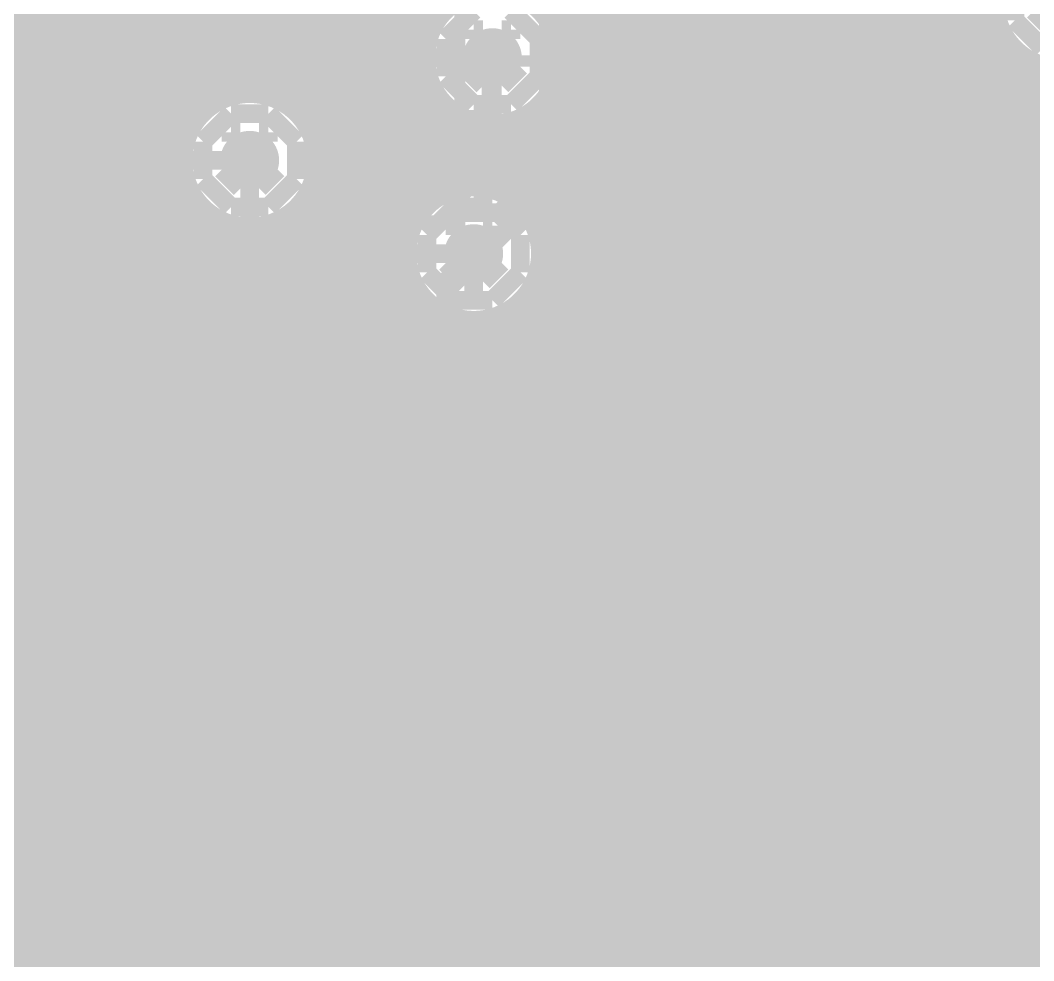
# Model space of a CAD drawing. Extents: x 980 to 1163, y 595 to 881.
# Drawn here: x 1067.24 to 1081.04, y 806.68 to 819.48 of the extents above; entities that cross this region are included whole.
import ezdxf

# ---------------------------------------------------------------- set-up
doc = ezdxf.new("R2010")
doc.units = 0
doc.header["$LTSCALE"] = 10
doc.header["$MEASUREMENT"] = 0
doc.layers.get('0').update_dxf_attribs({"linetype": 'CONTINUOUS'})
for name, color, linetype in [('22-304-2_BOT', 7, 'CONTINUOUS'), ('22-304-2_DRD', 7, 'CONTINUOUS'), ('22-304-2_DRL', 2, 'CONTINUOUS'), ('22-304-2_IN1', 4, 'CONTINUOUS'), ('22-304-2_IN2', 3, 'CONTINUOUS'), ('22-304-2_SMT', 10, 'CONTINUOUS'), ('22-304-2_SPT', 9, 'CONTINUOUS'), ('22-304-2_SST', 11, 'CONTINUOUS'), ('22-304-2_TOP', 13, 'CONTINUOUS'), ('THRUHOLE_TAP', 7, 'CONTINUOUS')]:
    doc.layers.add(name, color=color, linetype=linetype)

# ---------------------------------------------------------------- blocks, each defined once
blk = doc.blocks.new('ROUND_39')
at = {"const_width": 0.40005}
blk.add_lwpolyline([(-0.200024, 0, 1), (0.200024, 0, 1)], format="xyb", close=True, dxfattribs=at)
blk = doc.blocks.new('ROUND_87')
at = {"const_width": 0.10033}
blk.add_lwpolyline([(-0.050164, 0, 1), (0.050164, 0, 1)], format="xyb", close=True, dxfattribs=at)
blk = doc.blocks.new('ROUND_88')
at = {"const_width": 0.10033}
blk.add_lwpolyline([(-0.050164, 0, 1), (0.050164, 0, 1)], format="xyb", close=True, dxfattribs=at)
blk = doc.blocks.new('ROUND_42')
at = {"const_width": 0.40005}
blk.add_lwpolyline([(-0.200024, 0, 1), (0.200024, 0, 1)], format="xyb", close=True, dxfattribs=at)
blk = doc.blocks.new('ROUND_38')
at = {"const_width": 0.40005}
blk.add_lwpolyline([(-0.200024, 0, 1), (0.200024, 0, 1)], format="xyb", close=True, dxfattribs=at)
blk = doc.blocks.new('RECTANGLE_3')
blk.add_solid([(0.4826, 0.4064), (0.4826, -0.4064), (-0.4826, 0.4064), (-0.4826, -0.4064)])
blk = doc.blocks.new('RECTANGLE_15')
blk.add_solid([(0.36957, 2.0447), (0.36957, -2.0447), (-0.36957, 2.0447), (-0.36957, -2.0447)])
blk = doc.blocks.new('ROUND_80')
at = {"const_width": 0.10033}
blk.add_lwpolyline([(-0.050164, 0, 1), (0.050164, 0, 1)], format="xyb", close=True, dxfattribs=at)

msp = doc.modelspace()

# ---------------------------------------------------------------- linework, layer by layer
at = {"layer": '22-304-2_BOT', "const_width": 0.254}
for points in [[(1074.965, 821.536), (1074.965, 807.538)], [(1075.193, 821.635), (1075.193, 807.538)], [(1075.422, 821.635), (1075.422, 807.538)], [(1075.65, 821.635), (1075.65, 807.538)], [(1075.879, 821.635), (1075.879, 807.538)], [(1076.108, 821.635), (1076.108, 807.538)], [(1076.336, 821.635), (1076.336, 807.538)], [(1076.565, 821.635), (1076.565, 807.538)], [(1076.793, 821.635), (1076.793, 807.538)], [(1077.022, 821.635), (1077.022, 807.538)], [(1077.251, 821.635), (1077.251, 807.538)], [(1077.479, 821.635), (1077.479, 807.538)], [(1077.708, 821.635), (1077.708, 807.538)], [(1077.936, 821.635), (1077.936, 807.538)], [(1078.165, 821.635), (1078.165, 807.538)], [(1078.394, 821.635), (1078.394, 807.538)], [(1078.622, 821.635), (1078.622, 807.538)], [(1078.851, 821.635), (1078.851, 807.538)], [(1079.079, 821.635), (1079.079, 807.538)], [(1079.308, 821.635), (1079.308, 807.538)], [(1074.736, 821.414), (1074.736, 807.538)], [(1079.537, 821.501), (1079.537, 807.538)], [(1079.765, 821.399), (1079.765, 807.538)], [(1080.222, 821.386), (1080.222, 807.538)], [(1080.451, 821.473), (1080.451, 807.538)], [(1074.507, 821.366), (1074.507, 819.316)], [(1079.994, 821.363), (1079.994, 807.538)], [(1080.553, 819.451), (1074.436, 819.451)], [(1080.664, 819.222), (1074.54, 819.222)], [(1080.68, 819.199), (1080.68, 807.538)], [(1063.382, 818.968), (1073.669, 818.968)], [(1080.885, 818.994), (1074.576, 818.994)], [(1080.908, 818.978), (1080.908, 807.538)], [(1101.274, 818.765), (1074.553, 818.765)], [(1081.137, 818.867), (1081.137, 807.538)], [(1101.228, 818.536), (1074.467, 818.536)], [(1074.507, 818.62), (1074.507, 807.538)], [(1073.022, 818.333), (1070.86, 818.333)], [(1073.047, 818.308), (1070.898, 818.308)], [(1071.078, 818.333), (1071.078, 818.135)], [(1071.307, 818.333), (1071.307, 816.936)], [(1071.536, 818.333), (1071.536, 816.936)], [(1071.764, 818.333), (1071.764, 816.936)], [(1071.993, 818.333), (1071.993, 816.936)], [(1072.221, 818.333), (1072.221, 816.936)], [(1072.45, 818.333), (1072.45, 816.936)], [(1072.679, 818.333), (1072.679, 816.936)], [(1072.907, 818.333), (1072.907, 817.053)], [(1073.136, 818.234), (1073.136, 817.165)], [(1074.279, 818.295), (1074.279, 816.581)], [(1101.195, 818.308), (1074.292, 818.308)], [(1073.486, 818.079), (1071.119, 818.079)], [(1073.364, 818.112), (1073.364, 817.208)], [(1073.822, 818.074), (1073.822, 817.111)], [(1101.172, 818.079), (1073.852, 818.079)], [(1074.05, 818.145), (1074.05, 816.949)], [(1073.593, 818.064), (1073.593, 817.19)], [(1101.16, 817.851), (1071.231, 817.851)], [(1055.889, 817.571), (1070.367, 817.571)], [(1101.157, 817.622), (1071.274, 817.622)], [(1101.167, 817.393), (1071.256, 817.393)], [(1073.136, 817.165), (1071.178, 817.165)], [(1101.185, 817.165), (1073.695, 817.165)], [(1071.078, 817.007), (1071.078, 816.936)], [(1072.768, 816.936), (1071.015, 816.936)], [(1072.768, 816.936), (1071.015, 816.936)], [(1101.216, 816.936), (1074.063, 816.936)], [(1101.256, 816.708), (1074.226, 816.708)], [(1101.307, 816.479), (1074.304, 816.479)], [(1062.239, 816.301), (1073.415, 816.301)], [(1101.371, 816.25), (1074.322, 816.25)], [(1101.444, 816.022), (1074.279, 816.022)], [(1074.279, 816.022), (1074.279, 807.538)], [(1101.531, 815.793), (1074.167, 815.793)], [(1072.768, 815.666), (1062.887, 815.666)], [(1067.192, 815.666), (1067.192, 807.538)], [(1067.421, 815.666), (1067.421, 807.538)], [(1067.649, 815.666), (1067.649, 807.538)], [(1067.878, 815.666), (1067.878, 807.538)], [(1068.107, 815.666), (1068.107, 807.538)], [(1068.335, 815.666), (1068.335, 807.538)], [(1068.564, 815.666), (1068.564, 807.538)], [(1068.792, 815.666), (1068.792, 807.538)], [(1069.021, 815.666), (1069.021, 807.538)], [(1069.25, 815.666), (1069.25, 807.538)], [(1069.478, 815.666), (1069.478, 807.538)], [(1069.707, 815.666), (1069.707, 807.538)], [(1069.935, 815.666), (1069.935, 807.538)], [(1070.164, 815.666), (1070.164, 807.538)], [(1070.393, 815.666), (1070.393, 807.538)], [(1070.621, 815.666), (1070.621, 807.538)], [(1070.85, 815.666), (1070.85, 807.538)], [(1071.078, 815.666), (1071.078, 807.538)], [(1071.307, 815.666), (1071.307, 807.538)], [(1071.536, 815.666), (1071.536, 807.538)], [(1071.764, 815.666), (1071.764, 807.538)], [(1071.993, 815.666), (1071.993, 807.538)], [(1072.221, 815.666), (1072.221, 807.538)], [(1072.45, 815.666), (1072.45, 807.538)], [(1072.679, 815.666), (1072.679, 807.538)], [(1074.05, 815.653), (1074.05, 807.538)], [(1072.884, 815.565), (1062.77, 815.565)], [(1072.907, 815.549), (1072.907, 807.538)], [(1073.822, 815.488), (1073.822, 807.538)], [(1101.632, 815.565), (1073.946, 815.565)], [(1101.746, 815.336), (1055, 815.336)], [(1073.136, 815.438), (1073.136, 807.538)], [(1073.364, 815.394), (1073.364, 807.538)], [(1073.593, 815.41), (1073.593, 807.538)], [(1101.876, 815.107), (1055, 815.107)], [(1102.023, 814.879), (1055, 814.879)], [(1102.188, 814.65), (1055, 814.65)], [(1102.374, 814.422), (1055, 814.422)], [(1102.585, 814.193), (1055, 814.193)], [(1102.823, 813.964), (1055, 813.964)], [(1103.098, 813.736), (1055, 813.736)], [(1103.418, 813.507), (1054.962, 813.507)], [(1103.804, 813.279), (1054.858, 813.279)], [(1104.294, 813.05), (1054.99, 813.05)], [(1105.015, 812.821), (1060.682, 812.821)], [(1112.684, 812.593), (1061.007, 812.593)], [(1112.684, 812.364), (1061.157, 812.364)], [(1112.684, 812.136), (1061.228, 812.136)], [(1125.104, 808.453), (1125.104, 808.3), (1123.707, 806.903), (1063.382, 806.903), (1060.334, 809.951), (1060.334, 811.983)], [(1112.684, 811.907), (1061.239, 811.907)], [(1112.684, 811.678), (1061.188, 811.678)], [(1112.684, 811.45), (1061.068, 811.45)], [(1112.684, 811.221), (1060.969, 811.221)], [(1112.684, 810.993), (1060.969, 810.993)], [(1112.684, 810.764), (1060.969, 810.764)], [(1112.684, 810.535), (1060.969, 810.535)], [(1112.684, 810.307), (1060.969, 810.307)], [(1112.684, 810.078), (1061.104, 810.078)], [(1112.684, 809.85), (1061.332, 809.85)], [(1112.684, 809.621), (1061.561, 809.621)], [(1087.634, 809.392), (1066.052, 809.392)], [(1087.337, 809.164), (1066.352, 809.164)], [(1087.172, 808.935), (1066.514, 808.935)], [(1087.08, 808.707), (1066.606, 808.707)], [(1087.042, 808.478), (1066.644, 808.478)], [(1087.053, 808.249), (1066.633, 808.249)], [(1087.111, 808.021), (1066.575, 808.021)], [(1087.23, 807.792), (1066.456, 807.792)], [(1087.467, 807.538), (1066.219, 807.538)], [(1087.436, 807.564), (1066.25, 807.564)]]:
    msp.add_lwpolyline(points, dxfattribs=at)
for points in [[(1073.669, 819.875, 0.201487), (1073.022, 819.603)], [(1074.576, 818.968, 0.414214), (1073.669, 819.875)], [(1080.509, 819.73, 0.414214), (1081.416, 818.823)], [(1073.669, 818.061, 0.414214), (1074.576, 818.968)], [(1071.274, 817.571, 0.254482), (1070.86, 818.333)], [(1073.022, 818.333, 0.201487), (1073.669, 818.061)], [(1071.015, 816.936, 0.196341), (1071.274, 817.571)], [(1073.415, 817.208, 0.201487), (1072.768, 816.936)], [(1074.322, 816.301, 0.414214), (1073.415, 817.208)], [(1073.415, 815.394, 0.414214), (1074.322, 816.301)], [(1072.768, 815.666, 0.201487), (1073.415, 815.394)]]:
    msp.add_lwpolyline(points, format="xyb", dxfattribs=at)
at = {"layer": '22-304-2_DRD', "const_width": 0.254}
for points in [[(1080.781, 819.984), (1080.781, 819.476)], [(1073.415, 819.603), (1073.034, 819.222)], [(1074.304, 819.222), (1073.923, 819.603)], [(1081.289, 819.349), (1081.035, 819.603)], [(1080.781, 819.476), (1081.162, 819.095)], [(1073.415, 819.349), (1073.415, 819.222)], [(1073.542, 819.349), (1073.415, 819.349)], [(1073.542, 819.222), (1073.542, 819.349)], [(1073.796, 819.349), (1073.796, 819.222)], [(1073.923, 819.349), (1073.796, 819.349)], [(1073.923, 819.222), (1073.923, 819.349)], [(1073.034, 819.222), (1073.034, 818.714)], [(1073.415, 819.222), (1073.542, 819.222)], [(1073.796, 819.222), (1073.923, 819.222)], [(1074.304, 818.714), (1074.304, 819.222)], [(1073.542, 818.587), (1073.288, 818.841)], [(1074.05, 818.841), (1073.796, 818.587)], [(1073.034, 818.714), (1073.415, 818.333)], [(1073.923, 818.333), (1074.304, 818.714)], [(1073.796, 818.587), (1073.542, 818.587)], [(1073.415, 818.333), (1073.923, 818.333)], [(1070.113, 818.206), (1069.732, 817.825)], [(1070.621, 818.206), (1070.113, 818.206)], [(1071.002, 817.825), (1070.621, 818.206)], [(1073.288, 818.13), (1072.907, 817.749)], [(1073.288, 818.13), (1072.907, 817.749)], [(1073.796, 818.13), (1073.288, 818.13)], [(1073.796, 818.13), (1073.288, 818.13)], [(1074.177, 817.749), (1073.796, 818.13)], [(1074.177, 817.749), (1073.796, 818.13)], [(1070.113, 817.952), (1070.113, 817.825)], [(1070.24, 817.952), (1070.113, 817.952)], [(1070.24, 817.825), (1070.24, 817.952)], [(1070.494, 817.952), (1070.494, 817.825)], [(1070.621, 817.952), (1070.494, 817.952)], [(1070.621, 817.825), (1070.621, 817.952)], [(1069.732, 817.825), (1069.732, 817.317)], [(1070.113, 817.825), (1070.24, 817.825)], [(1070.494, 817.825), (1070.621, 817.825)], [(1071.002, 817.317), (1071.002, 817.825)], [(1073.288, 817.876), (1073.288, 817.749)], [(1073.415, 817.876), (1073.288, 817.876)], [(1073.288, 817.876), (1073.288, 817.749)], [(1073.415, 817.876), (1073.288, 817.876)], [(1073.415, 817.749), (1073.415, 817.876)], [(1073.415, 817.749), (1073.415, 817.876)], [(1073.669, 817.876), (1073.669, 817.749)], [(1073.796, 817.876), (1073.669, 817.876)], [(1073.669, 817.876), (1073.669, 817.749)], [(1073.796, 817.876), (1073.669, 817.876)], [(1073.796, 817.749), (1073.796, 817.876)], [(1073.796, 817.749), (1073.796, 817.876)], [(1072.907, 817.749), (1072.907, 817.241)], [(1072.907, 817.749), (1072.907, 817.241)], [(1073.288, 817.749), (1073.415, 817.749)], [(1073.288, 817.749), (1073.415, 817.749)], [(1073.669, 817.749), (1073.796, 817.749)], [(1073.669, 817.749), (1073.796, 817.749)], [(1074.177, 817.241), (1074.177, 817.749)], [(1074.177, 817.241), (1074.177, 817.749)], [(1070.24, 817.19), (1069.986, 817.444)], [(1070.748, 817.444), (1070.494, 817.19)], [(1069.732, 817.317), (1070.113, 816.936)], [(1070.621, 816.936), (1071.002, 817.317)], [(1073.415, 817.114), (1073.161, 817.368)], [(1073.415, 817.114), (1073.161, 817.368)], [(1073.923, 817.368), (1073.669, 817.114)], [(1073.923, 817.368), (1073.669, 817.114)], [(1070.494, 817.19), (1070.24, 817.19)], [(1072.907, 817.241), (1073.288, 816.86)], [(1072.907, 817.241), (1073.288, 816.86)], [(1073.669, 817.114), (1073.415, 817.114)], [(1073.669, 817.114), (1073.415, 817.114)], [(1073.796, 816.86), (1074.177, 817.241)], [(1073.796, 816.86), (1074.177, 817.241)], [(1070.113, 816.936), (1070.621, 816.936)], [(1073.161, 816.936), (1072.78, 816.555)], [(1073.669, 816.936), (1073.161, 816.936)], [(1073.288, 816.86), (1073.796, 816.86)], [(1073.288, 816.86), (1073.796, 816.86)], [(1074.05, 816.555), (1073.669, 816.936)], [(1073.161, 816.682), (1073.161, 816.555)], [(1073.288, 816.682), (1073.161, 816.682)], [(1073.288, 816.555), (1073.288, 816.682)], [(1073.542, 816.682), (1073.542, 816.555)], [(1073.669, 816.682), (1073.542, 816.682)], [(1073.669, 816.555), (1073.669, 816.682)], [(1072.78, 816.555), (1072.78, 816.047)], [(1073.161, 816.555), (1073.288, 816.555)], [(1073.542, 816.555), (1073.669, 816.555)], [(1074.05, 816.047), (1074.05, 816.555)], [(1073.288, 815.92), (1073.034, 816.174)], [(1073.796, 816.174), (1073.542, 815.92)], [(1072.78, 816.047), (1073.161, 815.666)], [(1073.669, 815.666), (1074.05, 816.047)], [(1073.542, 815.92), (1073.288, 815.92)], [(1073.161, 815.666), (1073.669, 815.666)]]:
    msp.add_lwpolyline(points, dxfattribs=at)
at = {"layer": '22-304-2_IN1', "const_width": 0.254}
for points in [[(1067.319, 826.334), (1067.319, 795.473)], [(1067.548, 826.334), (1067.548, 795.473)], [(1069.605, 826.334), (1069.605, 818.064)], [(1069.834, 826.334), (1069.834, 818.305)], [(1070.062, 826.334), (1070.062, 818.425)], [(1070.291, 826.334), (1070.291, 818.475)], [(1070.52, 826.334), (1070.52, 818.465)], [(1070.748, 826.334), (1070.748, 818.394)], [(1070.977, 826.334), (1070.977, 818.244)], [(1071.205, 826.334), (1071.205, 817.919)], [(1071.434, 826.334), (1071.434, 805.966)], [(1071.663, 826.334), (1071.663, 806.024)], [(1071.891, 826.334), (1071.891, 806.019)], [(1072.12, 826.334), (1072.12, 805.956)], [(1072.348, 826.334), (1072.348, 805.816)], [(1072.577, 826.334), (1072.577, 816.649)], [(1072.806, 826.334), (1072.806, 819.248)], [(1075.549, 826.334), (1075.549, 795.473)], [(1075.777, 826.334), (1075.777, 795.473)], [(1076.006, 826.334), (1076.006, 805.471)], [(1076.235, 826.334), (1076.235, 805.793)], [(1076.463, 826.334), (1076.463, 805.946)], [(1076.692, 826.334), (1076.692, 806.017)], [(1076.92, 826.334), (1076.92, 806.027)], [(1077.149, 826.334), (1077.149, 805.976)], [(1077.378, 826.334), (1077.378, 805.857)], [(1077.606, 826.334), (1077.606, 805.615)], [(1077.835, 826.334), (1077.835, 802.542)], [(1078.063, 826.334), (1078.063, 802.478)], [(1078.292, 826.334), (1078.292, 802.364)], [(1078.521, 826.334), (1078.521, 802.179)], [(1078.749, 826.334), (1078.749, 801.864)], [(1078.978, 826.334), (1078.978, 801.917)], [(1069.377, 825.882), (1069.377, 795.473)], [(1075.32, 822.087), (1075.32, 795.473)], [(1079.206, 821.866), (1079.206, 802.209)], [(1067.776, 821.676), (1067.776, 795.473)], [(1069.148, 821.676), (1069.148, 795.473)], [(1075.092, 821.648), (1075.092, 805.572)], [(1079.435, 821.574), (1079.435, 802.382)], [(1068.005, 821.485), (1068.005, 795.473)], [(1068.234, 821.391), (1068.234, 795.473)], [(1068.691, 821.391), (1068.691, 795.473)], [(1068.919, 821.485), (1068.919, 795.473)], [(1074.634, 821.386), (1074.634, 805.966)], [(1074.863, 821.473), (1074.863, 805.836)], [(1079.664, 821.435), (1079.664, 802.489)], [(1080.349, 821.424), (1080.349, 802.539)], [(1068.462, 821.363), (1068.462, 795.473)], [(1074.406, 821.363), (1074.406, 819.499)], [(1079.892, 821.371), (1079.892, 802.547)], [(1080.121, 821.368), (1080.121, 802.565)], [(1072.996, 819.578), (1064.055, 819.578)], [(1080.522, 819.578), (1074.342, 819.578)], [(1072.846, 819.349), (1064.205, 819.349)], [(1080.593, 819.349), (1074.492, 819.349)], [(1080.578, 819.382), (1080.578, 802.473)], [(1072.775, 819.121), (1064.276, 819.121)], [(1080.743, 819.121), (1074.563, 819.121)], [(1080.807, 819.057), (1080.807, 802.354)], [(1081.035, 818.907), (1081.035, 802.164)], [(1072.765, 818.892), (1064.287, 818.892)], [(1081.068, 818.892), (1074.574, 818.892)], [(1072.813, 818.663), (1064.236, 818.663)], [(1072.806, 818.689), (1072.806, 818.026)], [(1102.788, 818.663), (1074.523, 818.663)], [(1070.088, 818.435), (1064.116, 818.435)], [(1072.935, 818.435), (1070.647, 818.435)], [(1102.732, 818.435), (1074.403, 818.435)], [(1074.406, 818.437), (1074.406, 817.774)], [(1073.034, 818.32), (1073.034, 818.247)], [(1074.177, 818.216), (1074.177, 818.143)], [(1069.72, 818.206), (1063.875, 818.206)], [(1072.978, 818.206), (1071.015, 818.206)], [(1102.689, 818.206), (1074.162, 818.206)], [(1069.554, 817.978), (1056.7, 817.978)], [(1072.773, 817.978), (1071.178, 817.978)], [(1102.663, 817.978), (1074.309, 817.978)], [(1069.476, 817.749), (1056.778, 817.749)], [(1072.671, 817.749), (1071.256, 817.749)], [(1102.651, 817.749), (1074.413, 817.749)], [(1069.46, 817.52), (1056.796, 817.52)], [(1072.635, 817.52), (1071.274, 817.52)], [(1102.656, 817.52), (1074.449, 817.52)], [(1069.504, 817.292), (1056.753, 817.292)], [(1072.658, 817.292), (1071.231, 817.292)], [(1102.674, 817.292), (1074.426, 817.292)], [(1071.205, 817.223), (1071.205, 805.836)], [(1074.406, 817.216), (1074.406, 806.024)], [(1069.615, 817.063), (1062.732, 817.063)], [(1069.605, 817.078), (1069.605, 805.306)], [(1072.745, 817.063), (1071.119, 817.063)], [(1102.707, 817.063), (1074.34, 817.063)], [(1069.836, 816.835), (1062.973, 816.835)], [(1069.834, 816.837), (1069.834, 805.745)], [(1072.681, 816.835), (1070.898, 816.835)], [(1070.977, 816.898), (1070.977, 805.89)], [(1102.757, 816.835), (1074.165, 816.835)], [(1074.177, 816.847), (1074.177, 816.794)], [(1070.062, 816.715), (1070.062, 805.92)], [(1070.748, 816.748), (1070.748, 805.994)], [(1072.559, 816.606), (1063.093, 816.606)], [(1070.291, 816.667), (1070.291, 806.007)], [(1070.52, 816.677), (1070.52, 806.029)], [(1102.823, 816.606), (1074.269, 816.606)], [(1072.511, 816.377), (1063.144, 816.377)], [(1102.907, 816.377), (1074.32, 816.377)], [(1072.521, 816.149), (1063.133, 816.149)], [(1103.009, 816.149), (1074.309, 816.149)], [(1072.592, 815.92), (1063.062, 815.92)], [(1072.577, 815.953), (1072.577, 805.905)], [(1103.131, 815.92), (1074.238, 815.92)], [(1074.177, 815.808), (1074.177, 806.019)], [(1072.742, 815.692), (1062.912, 815.692)], [(1072.806, 815.628), (1072.806, 805.999)], [(1103.276, 815.692), (1074.088, 815.692)], [(1073.067, 815.463), (1062.587, 815.463)], [(1073.034, 815.478), (1073.034, 806.029)], [(1103.448, 815.463), (1073.763, 815.463)], [(1073.949, 815.567), (1073.949, 805.956)], [(1073.263, 815.407), (1073.263, 805.999)], [(1073.491, 815.397), (1073.491, 805.905)], [(1073.72, 815.445), (1073.72, 805.816)], [(1103.654, 815.234), (1049.468, 815.234)], [(1103.9, 815.006), (1049.671, 815.006)], [(1104.205, 814.777), (1049.775, 814.777)], [(1104.599, 814.549), (1049.811, 814.549)], [(1105.188, 814.32), (1049.788, 814.32)], [(1145.043, 814.091), (1049.702, 814.091)], [(1145.043, 813.863), (1049.527, 813.863)], [(1145.043, 813.634), (1049.087, 813.634)], [(1145.043, 813.406), (1039.91, 813.406)], [(1145.043, 813.177), (1054.688, 813.177)], [(1145.043, 812.948), (1055.14, 812.948)], [(1114.365, 812.72), (1060.865, 812.72)], [(1114.101, 812.491), (1061.086, 812.491)], [(1113.971, 812.263), (1061.198, 812.263)], [(1113.916, 812.034), (1061.241, 812.034)], [(1113.918, 811.805), (1061.223, 811.805)], [(1113.982, 811.577), (1061.145, 811.577)], [(1114.121, 811.348), (1060.982, 811.348)], [(1114.413, 811.12), (1060.614, 811.12)], [(1145.043, 810.891), (1055.209, 810.891)], [(1135.081, 810.662), (1055.409, 810.662)], [(1134.876, 810.434), (1055.531, 810.434)], [(1134.774, 810.205), (1055.602, 810.205)], [(1134.738, 809.977), (1055.63, 809.977)], [(1134.761, 809.748), (1055.615, 809.748)], [(1134.848, 809.519), (1055.559, 809.519)], [(1087.477, 809.291), (1066.212, 809.291)], [(1087.253, 809.062), (1066.435, 809.062)], [(1087.124, 808.834), (1066.562, 808.834)], [(1087.058, 808.605), (1066.628, 808.605)], [(1087.042, 808.376), (1066.646, 808.376)], [(1087.073, 808.148), (1066.613, 808.148)], [(1087.157, 807.919), (1066.529, 807.919)], [(1087.307, 807.691), (1066.379, 807.691)], [(1087.578, 807.462), (1066.108, 807.462)], [(1111.683, 807.233), (1028.775, 807.233)], [(1145.043, 807.005), (1028.887, 807.005)], [(1094.386, 806.776), (1029.115, 806.776)]]:
    msp.add_lwpolyline(points, dxfattribs=at)
for points in [[(1073.669, 819.875, 0.414214), (1072.762, 818.968)], [(1074.576, 818.968, 0.414214), (1073.669, 819.875)], [(1080.509, 819.73, 0.414214), (1081.416, 818.823)], [(1072.762, 818.968, 0.21958), (1073.081, 818.278)], [(1074.129, 818.186, 0.265887), (1074.577, 818.968)], [(1070.367, 818.478, 0.414214), (1069.46, 817.571)], [(1071.274, 817.571, 0.414214), (1070.367, 818.478)], [(1073.08, 818.277, 0.265242), (1072.634, 817.495)], [(1073.08, 818.277, 0.265242), (1072.634, 817.495)], [(1074.449, 817.495, 0.220138), (1074.129, 818.186)], [(1074.449, 817.495, 0.220138), (1074.129, 818.186)], [(1069.46, 817.571, 0.414214), (1070.367, 816.664)], [(1070.367, 816.664, 0.414214), (1071.274, 817.571)], [(1072.635, 817.495, 0.155402), (1072.803, 816.971)], [(1072.635, 817.495, 0.155402), (1072.803, 816.971)], [(1074.154, 816.827, 0.210275), (1074.448, 817.495)], [(1074.154, 816.827, 0.210275), (1074.448, 817.495)], [(1072.801, 816.969, 0.209736), (1072.507, 816.301)], [(1074.322, 816.301, 0.155232), (1074.155, 816.825)], [(1072.508, 816.301, 0.414214), (1073.415, 815.394)], [(1073.415, 815.394, 0.414214), (1074.322, 816.301)]]:
    msp.add_lwpolyline(points, format="xyb", dxfattribs=at)
at = {"layer": '22-304-2_IN2', "const_width": 0.254}
for points in [[(1078.622, 853.388), (1078.622, 802.245)], [(1078.851, 853.418), (1078.851, 801.932)], [(1078.394, 853.179), (1078.394, 802.438)], [(1078.165, 853.037), (1078.165, 802.565)], [(1070.164, 829.098), (1070.164, 818.577)], [(1067.192, 828.745), (1067.192, 791.409)], [(1067.421, 828.742), (1067.421, 791.409)], [(1069.935, 828.77), (1069.935, 818.501)], [(1069.707, 828.602), (1069.707, 818.356)], [(1075.879, 827.066), (1075.879, 791.409)], [(1075.65, 826.738), (1075.65, 791.409)], [(1077.936, 825.224), (1077.936, 802.641)], [(1076.108, 825.018), (1076.108, 791.409)], [(1077.708, 824.858), (1077.708, 802.679)], [(1076.336, 824.764), (1076.336, 801.907)], [(1076.565, 824.63), (1076.565, 802.235)], [(1076.793, 824.561), (1076.793, 802.43)], [(1077.251, 824.584), (1077.251, 802.639)], [(1077.479, 824.681), (1077.479, 802.679)], [(1072.45, 824.419), (1072.45, 816.649)], [(1072.679, 824.457), (1072.679, 819.235)], [(1077.022, 824.546), (1077.022, 802.56)], [(1069.478, 822.125), (1069.478, 818.084)], [(1075.422, 822.001), (1075.422, 791.409)], [(1079.079, 821.859), (1079.079, 802.25)], [(1072.221, 821.744), (1072.221, 804.297)], [(1067.649, 821.643), (1067.649, 791.409)], [(1069.25, 821.612), (1069.25, 791.409)], [(1070.393, 821.539), (1070.393, 818.597)], [(1075.193, 821.582), (1075.193, 791.409)], [(1079.308, 821.531), (1079.308, 802.44)], [(1067.878, 821.427), (1067.878, 791.409)], [(1069.021, 821.409), (1069.021, 791.409)], [(1074.965, 821.394), (1074.965, 791.409)], [(1068.107, 821.308), (1068.107, 791.409)], [(1068.335, 821.252), (1068.335, 791.409)], [(1068.564, 821.249), (1068.564, 791.409)], [(1068.792, 821.297), (1068.792, 791.409)], [(1070.621, 821.285), (1070.621, 818.564)], [(1071.993, 821.379), (1071.993, 804.137)], [(1074.507, 821.247), (1074.507, 819.56)], [(1074.736, 821.29), (1074.736, 791.409)], [(1079.537, 821.363), (1079.537, 802.567)], [(1079.765, 821.274), (1079.765, 802.644)], [(1080.222, 821.264), (1080.222, 802.677)], [(1070.85, 821.15), (1070.85, 818.475)], [(1071.764, 821.201), (1071.764, 803.822)], [(1079.994, 821.244), (1079.994, 802.679)], [(1071.078, 821.081), (1071.078, 818.31)], [(1071.307, 821.066), (1071.307, 817.983)], [(1071.536, 821.104), (1071.536, 791.409)], [(1072.762, 819.451), (1064.287, 819.451)], [(1080.428, 819.451), (1074.574, 819.451)], [(1080.451, 819.382), (1080.451, 802.639)], [(1072.674, 819.222), (1064.375, 819.222)], [(1080.525, 819.222), (1074.662, 819.222)], [(1072.643, 818.994), (1064.408, 818.994)], [(1080.703, 818.994), (1074.695, 818.994)], [(1080.68, 819.016), (1080.68, 802.557)], [(1072.663, 818.765), (1064.388, 818.765)], [(1081.068, 818.765), (1074.675, 818.765)], [(1080.908, 818.839), (1080.908, 802.428)], [(1072.679, 818.699), (1072.679, 817.015)], [(1081.137, 818.742), (1081.137, 802.23)], [(1070.019, 818.536), (1064.312, 818.536)], [(1072.737, 818.536), (1070.715, 818.536)], [(1102.633, 818.536), (1074.599, 818.536)], [(1074.507, 818.376), (1074.507, 791.409)], [(1069.654, 818.308), (1064.167, 818.308)], [(1072.884, 818.308), (1071.081, 818.308)], [(1072.907, 818.28), (1072.907, 817.193)], [(1102.585, 818.308), (1074.454, 818.308)], [(1069.476, 818.079), (1063.895, 818.079)], [(1073.156, 818.079), (1071.259, 818.079)], [(1073.136, 818.092), (1073.136, 817.289)], [(1102.554, 818.079), (1074.182, 818.079)], [(1074.279, 818.143), (1074.279, 816.855)], [(1073.364, 817.988), (1073.364, 817.325)], [(1073.593, 817.945), (1073.593, 817.312)], [(1073.822, 817.952), (1073.822, 817.244)], [(1074.05, 818.016), (1074.05, 817.106)], [(1069.379, 817.851), (1056.877, 817.851)], [(1102.536, 817.851), (1071.355, 817.851)], [(1069.341, 817.622), (1056.913, 817.622)], [(1102.534, 817.622), (1071.391, 817.622)], [(1069.356, 817.393), (1056.9, 817.393)], [(1102.544, 817.393), (1071.378, 817.393)], [(1069.425, 817.165), (1062.793, 817.165)], [(1071.307, 817.16), (1071.307, 791.409)], [(1072.862, 817.165), (1071.31, 817.165)], [(1102.572, 817.165), (1073.969, 817.165)], [(1069.478, 817.058), (1069.478, 791.409)], [(1069.56, 816.936), (1063.044, 816.936)], [(1072.608, 816.936), (1071.172, 816.936)], [(1102.613, 816.936), (1074.22, 816.936)], [(1069.814, 816.708), (1063.182, 816.708)], [(1069.707, 816.786), (1069.707, 791.409)], [(1072.473, 816.708), (1070.921, 816.708)], [(1071.078, 816.832), (1071.078, 791.409)], [(1102.668, 816.708), (1074.358, 816.708)], [(1069.935, 816.639), (1069.935, 791.409)], [(1070.164, 816.565), (1070.164, 791.409)], [(1070.621, 816.575), (1070.621, 791.409)], [(1070.85, 816.664), (1070.85, 791.409)], [(1072.404, 816.479), (1063.25, 816.479)], [(1070.393, 816.545), (1070.393, 791.409)], [(1102.742, 816.479), (1074.426, 816.479)], [(1072.389, 816.25), (1063.263, 816.25)], [(1102.831, 816.25), (1074.439, 816.25)], [(1072.427, 816.022), (1063.227, 816.022)], [(1102.94, 816.022), (1074.403, 816.022)], [(1072.45, 815.953), (1072.45, 804.383)], [(1072.524, 815.793), (1063.131, 815.793)], [(1074.279, 815.747), (1074.279, 791.409)], [(1103.07, 815.793), (1074.307, 815.793)], [(1072.702, 815.565), (1062.953, 815.565)], [(1072.679, 815.587), (1072.679, 804.411)], [(1074.05, 815.493), (1074.05, 791.409)], [(1103.222, 815.565), (1074.129, 815.565)], [(1073.067, 815.336), (1062.587, 815.336)], [(1072.907, 815.41), (1072.907, 804.391)], [(1103.4, 815.336), (1073.763, 815.336)], [(1073.822, 815.359), (1073.822, 791.409)], [(1073.136, 815.313), (1073.136, 804.312)], [(1073.364, 815.275), (1073.364, 804.163)], [(1073.593, 815.29), (1073.593, 803.881)], [(1103.613, 815.107), (1039.727, 815.107)], [(1103.87, 814.879), (1040.093, 814.879)], [(1104.182, 814.65), (1040.271, 814.65)], [(1104.589, 814.422), (1040.367, 814.422)], [(1105.201, 814.193), (1040.403, 814.193)], [(1112.155, 813.964), (1040.39, 813.964)], [(1112.14, 813.736), (1040.322, 813.736)], [(1112.178, 813.507), (1040.184, 813.507)], [(1112.275, 813.279), (1054.762, 813.279)], [(1112.453, 813.05), (1055.203, 813.05)], [(1112.818, 812.821), (1060.926, 812.821)], [(1115.597, 812.593), (1061.16, 812.593)], [(1115.826, 812.364), (1061.287, 812.364)], [(1116.054, 812.136), (1061.348, 812.136)], [(1116.283, 811.907), (1061.358, 811.907)], [(1116.511, 811.678), (1061.315, 811.678)], [(1116.74, 811.45), (1061.211, 811.45)], [(1116.969, 811.221), (1061.02, 811.221)], [(1117.197, 810.993), (1060.601, 810.993)], [(1117.426, 810.764), (1055.48, 810.764)], [(1117.654, 810.535), (1055.617, 810.535)], [(1117.883, 810.307), (1055.699, 810.307)], [(1118.112, 810.078), (1055.742, 810.078)], [(1118.34, 809.85), (1055.744, 809.85)], [(1087.952, 809.621), (1065.737, 809.621)], [(1087.413, 809.392), (1066.273, 809.392)], [(1087.182, 809.164), (1066.506, 809.164)], [(1087.04, 808.935), (1066.646, 808.935)], [(1086.959, 808.707), (1066.727, 808.707)], [(1086.926, 808.478), (1066.763, 808.478)], [(1086.933, 808.249), (1066.753, 808.249)], [(1086.986, 808.021), (1066.7, 808.021)], [(1087.091, 807.792), (1066.595, 807.792)], [(1087.263, 807.564), (1066.425, 807.564)], [(1087.561, 807.335), (1066.125, 807.335)], [(1111.65, 807.106), (1023.728, 807.106)], [(1094.325, 806.878), (1023.956, 806.878)], [(1094.071, 806.649), (1024.185, 806.649)]]:
    msp.add_lwpolyline(points, dxfattribs=at)
for points in [[(1073.669, 819.994, 0.414214), (1072.643, 818.968)], [(1074.695, 818.968, 0.414214), (1073.669, 819.994)], [(1080.39, 819.73, 0.414214), (1081.416, 818.704)], [(1072.643, 818.968, 0.414214), (1073.669, 817.942)], [(1073.669, 817.942, 0.414214), (1074.695, 818.968)], [(1070.367, 818.597, 0.414214), (1069.341, 817.571)], [(1071.393, 817.571, 0.414214), (1070.367, 818.597)], [(1069.341, 817.571, 0.414214), (1070.367, 816.545)], [(1070.367, 816.545, 0.414214), (1071.393, 817.571)], [(1073.415, 817.327, 0.414214), (1072.389, 816.301)], [(1074.441, 816.301, 0.414214), (1073.415, 817.327)], [(1072.389, 816.301, 0.414214), (1073.415, 815.275)], [(1073.415, 815.275, 0.414214), (1074.441, 816.301)]]:
    msp.add_lwpolyline(points, format="xyb", dxfattribs=at)
at = {"layer": '22-304-2_SST'}
for points, const_width in [([(1073.225, 816.746), (1073.225, 819.667), (1071.586, 819.667), (1071.586, 816.746), (1073.225, 816.746)], 0.152), ([(1073.768, 818.447), (1073.601, 818.508), (1073.601, 818.864), (1073.768, 818.922), (1074.447, 818.922), (1074.617, 818.864), (1074.617, 818.508), (1074.447, 818.447)], 0.152), ([(1074.109, 817.67), (1074.276, 817.609), (1074.447, 817.609), (1074.617, 817.67), (1074.617, 818.026), (1074.447, 818.084), (1074.276, 818.084), (1074.109, 818.026), (1074.109, 817.67), (1073.939, 817.609), (1073.768, 817.609), (1073.601, 817.67), (1073.601, 818.026), (1073.768, 818.084), (1073.939, 818.084), (1074.109, 818.026)], 0.152), ([(1075.76, 816.047), (1075.76, 815.877), (1075.821, 815.709), (1076.057, 815.709), (1076.115, 815.877), (1076.115, 816.725)], 0.152), ([(1076.176, 816.725), (1075.937, 816.725)], 0.152), ([(1076.539, 815.877), (1076.598, 815.709), (1076.953, 815.709), (1077.014, 815.877), (1077.014, 816.217), (1076.895, 816.385), (1076.539, 816.385), (1076.539, 816.725), (1077.014, 816.725)], 0.152), ([(1069.021, 814.178), (1069.427, 814.178), (1069.427, 814.279), (1069.021, 814.279), (1069.021, 814.178), (1069.021, 813.352)], 0.152), ([(1070.291, 814.178), (1070.697, 814.178), (1070.697, 814.279), (1070.291, 814.279), (1070.291, 814.178), (1070.291, 813.352)], 0.152), ([(1071.561, 814.178), (1071.967, 814.178), (1071.967, 814.279), (1071.561, 814.279), (1071.561, 814.178), (1071.561, 813.352)], 0.152), ([(1072.831, 814.178), (1073.237, 814.178), (1073.237, 814.279), (1072.831, 814.279), (1072.831, 814.178), (1072.831, 813.352)], 0.152), ([(1074.101, 814.178), (1074.507, 814.178), (1074.507, 814.279), (1074.101, 814.279), (1074.101, 814.178), (1074.101, 813.352)], 0.152), ([(1075.371, 814.178), (1075.777, 814.178), (1075.777, 814.279), (1075.371, 814.279), (1075.371, 814.178), (1075.371, 813.352)], 0.152), ([(1076.641, 814.178), (1077.047, 814.178), (1077.047, 814.279), (1076.641, 814.279), (1076.641, 814.178), (1076.641, 813.86)], 0.152), ([(1077.911, 814.178), (1078.317, 814.178), (1078.317, 814.279), (1077.911, 814.279), (1077.911, 814.178), (1077.911, 813.86)], 0.152), ([(1079.181, 814.178), (1079.587, 814.178), (1079.587, 814.279), (1079.181, 814.279), (1079.181, 814.178), (1079.181, 813.352)], 0.152), ([(1080.451, 814.178), (1080.857, 814.178), (1080.857, 814.279), (1080.451, 814.279), (1080.451, 814.178), (1080.451, 813.352)], 0.152), ([(1069.427, 813.352), (1069.427, 814.178)], 0.152), ([(1070.697, 813.352), (1070.697, 814.178)], 0.152), ([(1071.967, 813.352), (1071.967, 814.178)], 0.152), ([(1073.237, 813.352), (1073.237, 814.178)], 0.152), ([(1074.507, 813.352), (1074.507, 814.178)], 0.152), ([(1075.777, 813.86), (1075.777, 814.178)], 0.152), ([(1077.047, 813.86), (1077.047, 814.178)], 0.152), ([(1078.317, 813.352), (1078.317, 814.178)], 0.152), ([(1079.587, 813.352), (1079.587, 814.178)], 0.152), ([(1080.857, 813.352), (1080.857, 814.178)], 0.152), ([(1075.574, 813.352), (1075.574, 813.86), (1078.114, 813.86), (1078.114, 813.352)], 0.152), ([(1061.35, 811.917), (1061.35, 813.352), (1062.255, 813.352), (1066.049, 813.352), (1087.639, 813.352), (1091.434, 813.352), (1091.434, 813.06)], 0.152), ([(1061.576, 809.123), (1061.576, 811.917), (1061.35, 811.917), (1061.35, 809.123), (1061.576, 809.123), (1061.622, 809.123), (1062.163, 809.123), (1062.163, 807.98), (1063.009, 807.98), (1063.677, 807.98), (1063.677, 813.06), (1065.719, 813.06), (1065.719, 807.98), (1067.347, 807.98), (1067.347, 813.06), (1067.497, 813.06), (1067.497, 807.98), (1067.347, 807.98)], 0.152), ([(1067.347, 813.06), (1065.719, 813.06)], 0.152), ([(1067.497, 812.235), (1086.189, 812.235)], 0.152), ([(1069.427, 811.257), (1069.427, 811.358), (1069.021, 811.358), (1069.021, 811.257), (1069.427, 811.257), (1069.427, 811.054), (1069.021, 811.054), (1069.021, 811.257)], 0.152), ([(1070.697, 811.257), (1070.697, 811.054), (1070.697, 810.952), (1070.291, 810.952), (1070.291, 811.054), (1070.291, 811.257), (1070.291, 811.358), (1070.697, 811.358), (1070.697, 811.257), (1070.291, 811.257)], 0.152), ([(1071.967, 811.257), (1071.967, 811.054), (1071.967, 810.952), (1071.561, 810.952), (1071.561, 811.054), (1071.561, 811.257), (1071.561, 811.358), (1071.967, 811.358), (1071.967, 811.257), (1071.561, 811.257)], 0.152), ([(1073.237, 811.257), (1073.237, 811.054), (1073.237, 810.952), (1072.831, 810.952), (1072.831, 811.054), (1072.831, 811.257), (1072.831, 811.358), (1073.237, 811.358), (1073.237, 811.257), (1072.831, 811.257)], 0.152), ([(1074.507, 811.257), (1074.507, 811.054), (1074.507, 810.952), (1074.101, 810.952), (1074.101, 811.054), (1074.101, 811.257), (1074.101, 811.358), (1074.507, 811.358), (1074.507, 811.257), (1074.101, 811.257)], 0.152), ([(1075.777, 811.257), (1075.777, 811.054), (1075.777, 810.952), (1075.371, 810.952), (1075.371, 811.054), (1075.371, 811.257), (1075.371, 811.358), (1075.777, 811.358), (1075.777, 811.257), (1075.371, 811.257)], 0.152), ([(1077.047, 811.257), (1077.047, 811.054), (1077.047, 810.952), (1076.641, 810.952), (1076.641, 811.054), (1076.641, 811.257), (1076.641, 811.358), (1077.047, 811.358), (1077.047, 811.257), (1076.641, 811.257)], 0.152), ([(1078.317, 811.257), (1078.317, 811.054), (1078.317, 810.952), (1077.911, 810.952), (1077.911, 811.054), (1077.911, 811.257), (1077.911, 811.358), (1078.317, 811.358), (1078.317, 811.257), (1077.911, 811.257)], 0.152), ([(1079.587, 811.257), (1079.587, 811.054), (1079.587, 810.952), (1079.181, 810.952), (1079.181, 811.054), (1079.181, 811.257), (1079.181, 811.358), (1079.587, 811.358), (1079.587, 811.257), (1079.181, 811.257)], 0.152), ([(1080.857, 811.257), (1080.857, 811.054), (1080.857, 810.952), (1080.451, 810.952), (1080.451, 811.054), (1080.451, 811.257), (1080.451, 811.358), (1080.857, 811.358), (1080.857, 811.257), (1080.451, 811.257)], 0.152), ([(1069.427, 811.054), (1069.427, 810.952), (1069.021, 810.952), (1069.021, 811.054)], 0.152), ([(1070.697, 811.054), (1070.291, 811.054)], 0.152), ([(1071.967, 811.054), (1071.561, 811.054)], 0.152), ([(1073.237, 811.054), (1072.831, 811.054)], 0.152), ([(1074.507, 811.054), (1074.101, 811.054)], 0.152), ([(1075.777, 811.054), (1075.371, 811.054)], 0.152), ([(1077.047, 811.054), (1076.641, 811.054)], 0.152), ([(1078.317, 811.054), (1077.911, 811.054)], 0.152), ([(1079.587, 811.054), (1079.181, 811.054)], 0.152), ([(1080.857, 811.054), (1080.451, 811.054)], 0.152), ([(1069.021, 809.987), (1069.021, 809.784), (1069.427, 809.784), (1069.427, 809.987), (1069.021, 809.987), (1069.021, 810.088), (1069.427, 810.088), (1069.427, 809.987)], 0.152), ([(1070.697, 809.987), (1070.697, 809.784), (1070.697, 809.682), (1070.291, 809.682), (1070.291, 809.784), (1070.291, 809.987), (1070.291, 810.088), (1070.697, 810.088), (1070.697, 809.987), (1070.291, 809.987)], 0.152), ([(1071.967, 809.987), (1071.967, 809.784), (1071.967, 809.682), (1071.561, 809.682), (1071.561, 809.784), (1071.561, 809.987), (1071.561, 810.088), (1071.967, 810.088), (1071.967, 809.987), (1071.561, 809.987)], 0.152), ([(1073.237, 809.987), (1073.237, 809.784), (1073.237, 809.682), (1072.831, 809.682), (1072.831, 809.784), (1072.831, 809.987), (1072.831, 810.088), (1073.237, 810.088), (1073.237, 809.987), (1072.831, 809.987)], 0.152), ([(1074.507, 809.987), (1074.507, 809.784), (1074.507, 809.682), (1074.101, 809.682), (1074.101, 809.784), (1074.101, 809.987), (1074.101, 810.088), (1074.507, 810.088), (1074.507, 809.987), (1074.101, 809.987)], 0.152), ([(1075.777, 809.987), (1075.777, 809.784), (1075.777, 809.682), (1075.371, 809.682), (1075.371, 809.784), (1075.371, 809.987), (1075.371, 810.088), (1075.777, 810.088), (1075.777, 809.987), (1075.371, 809.987)], 0.152), ([(1077.047, 809.987), (1077.047, 809.784), (1077.047, 809.682), (1076.641, 809.682), (1076.641, 809.784), (1076.641, 809.987), (1076.641, 810.088), (1077.047, 810.088), (1077.047, 809.987), (1076.641, 809.987)], 0.152), ([(1078.317, 809.987), (1078.317, 809.784), (1078.317, 809.682), (1077.911, 809.682), (1077.911, 809.784), (1077.911, 809.987), (1077.911, 810.088), (1078.317, 810.088), (1078.317, 809.987), (1077.911, 809.987)], 0.152), ([(1079.587, 809.987), (1079.587, 809.784), (1079.587, 809.682), (1079.181, 809.682), (1079.181, 809.784), (1079.181, 809.987), (1079.181, 810.088), (1079.587, 810.088), (1079.587, 809.987), (1079.181, 809.987)], 0.152), ([(1080.857, 809.987), (1080.857, 809.784), (1080.857, 809.682), (1080.451, 809.682), (1080.451, 809.784), (1080.451, 809.987), (1080.451, 810.088), (1080.857, 810.088), (1080.857, 809.987), (1080.451, 809.987)], 0.152), ([(1069.427, 809.784), (1069.427, 809.682), (1069.021, 809.682), (1069.021, 809.784)], 0.152), ([(1070.697, 809.784), (1070.291, 809.784)], 0.152), ([(1071.967, 809.784), (1071.561, 809.784)], 0.152), ([(1073.237, 809.784), (1072.831, 809.784)], 0.152), ([(1074.507, 809.784), (1074.101, 809.784)], 0.152), ([(1075.777, 809.784), (1075.371, 809.784)], 0.152), ([(1077.047, 809.784), (1076.641, 809.784)], 0.152), ([(1078.317, 809.784), (1077.911, 809.784)], 0.152), ([(1079.587, 809.784), (1079.181, 809.784)], 0.152), ([(1080.857, 809.784), (1080.451, 809.784)], 0.152), ([(1075.574, 807.688), (1075.574, 808.806), (1067.497, 808.806)], 0.152), ([(1069.732, 807.688), (1075.574, 807.688), (1075.574, 807.18), (1078.114, 807.18), (1078.114, 807.688), (1078.114, 808.806), (1086.191, 808.806)], 0.152), ([(1062.255, 807.98), (1062.255, 807.688), (1066.049, 807.688), (1068.716, 807.688)], 0.152), ([(1068.742, 807.688), (1068.716, 807.688), (1068.716, 807.942), (1069.732, 807.942), (1069.732, 807.688), (1069.707, 807.688), (1069.224, 807.688), (1068.742, 807.688), (1068.742, 807.917), (1069.707, 807.917), (1069.707, 807.688)], 0.152), ([(1069.224, 807.917), (1069.224, 807.688)], 0.152), ([(1069.021, 807.688), (1069.021, 806.863), (1069.427, 806.863), (1069.427, 807.688)], 0.152), ([(1070.697, 806.863), (1070.697, 806.761), (1070.291, 806.761), (1070.291, 806.863), (1070.697, 806.863), (1070.697, 807.688)], 0.152), ([(1070.291, 807.688), (1070.291, 806.863)], 0.152), ([(1071.967, 806.863), (1071.967, 806.761), (1071.561, 806.761), (1071.561, 806.863), (1071.967, 806.863), (1071.967, 807.688)], 0.152), ([(1071.561, 807.688), (1071.561, 806.863)], 0.152), ([(1073.237, 806.863), (1073.237, 806.761), (1072.831, 806.761), (1072.831, 806.863), (1073.237, 806.863), (1073.237, 807.688)], 0.152), ([(1072.831, 807.688), (1072.831, 806.863)], 0.152), ([(1074.507, 806.863), (1074.507, 806.761), (1074.101, 806.761), (1074.101, 806.863), (1074.507, 806.863), (1074.507, 807.688)], 0.152), ([(1074.101, 807.688), (1074.101, 806.863)], 0.152), ([(1075.371, 807.688), (1075.371, 806.863)], 0.152), ([(1078.317, 806.863), (1078.317, 806.761), (1077.911, 806.761), (1077.911, 806.863), (1078.317, 806.863), (1078.317, 807.688)], 0.152), ([(1089.798, 807.688), (1089.798, 807.18), (1092.338, 807.18), (1092.338, 807.688), (1091.434, 807.688), (1087.639, 807.688), (1078.114, 807.688)], 0.152), ([(1079.587, 806.863), (1079.587, 806.761), (1079.181, 806.761), (1079.181, 806.863), (1079.587, 806.863), (1079.587, 807.688)], 0.152), ([(1079.181, 807.685), (1079.181, 806.863)], 0.152), ([(1080.857, 806.863), (1080.857, 806.761), (1080.451, 806.761), (1080.451, 806.863), (1080.857, 806.863), (1080.857, 807.688)], 0.152), ([(1080.451, 807.688), (1080.451, 806.863)], 0.152), ([(1068.356, 805.907), (1068.356, 807.177), (1068.145, 806.967)], 0.254), ([(1075.777, 806.863), (1075.777, 806.761), (1075.371, 806.761), (1075.371, 806.863), (1075.777, 806.863), (1075.777, 807.18)], 0.152), ([(1077.047, 806.863), (1077.047, 806.761), (1076.641, 806.761), (1076.641, 806.863), (1077.047, 806.863), (1077.047, 807.18)], 0.152), ([(1076.641, 807.18), (1076.641, 806.863)], 0.152), ([(1077.911, 807.18), (1077.911, 806.863)], 0.152), ([(1069.427, 806.863), (1069.427, 806.761), (1069.021, 806.761), (1069.021, 806.863)], 0.152)]:
    msp.add_lwpolyline(points, dxfattribs=dict(at, const_width=const_width))
at = {"layer": '22-304-2_TOP'}
for points, const_width in [([(1071.764, 812.997), (1071.764, 815.666), (1071.256, 816.174), (1071.256, 819.222), (1070.113, 820.365), (1067.065, 820.365), (1067.065, 823.413), (1066.684, 823.794), (1066.684, 823.845)], 0.254), ([(1073.034, 812.997), (1073.034, 815.793), (1074.431, 817.19), (1074.431, 822.27)], 0.254), ([(1072.399, 820.67), (1072.399, 818.917)], 0.254), ([(1073.669, 818.968), (1072.45, 818.968), (1072.399, 818.917)], 0.254), ([(1073.39, 818.105), (1073.39, 818.003)], 0.254), ([(1073.486, 818.079), (1073.39, 818.079)], 0.254), ([(1073.39, 818.003), (1073.39, 817.208)], 0.254), ([(1073.593, 818.064), (1073.593, 817.249)], 0.254), ([(1073.796, 818.069), (1073.796, 817.452)], 0.254), ([(1073.796, 817.851), (1073.39, 817.851)], 0.254), ([(1070.367, 817.571), (1070.367, 813.124), (1070.494, 812.997)], 0.254), ([(1072.399, 816.644), (1072.399, 817.495)], 0.381), ([(1073.326, 817.495), (1072.399, 817.495)], 0.381), ([(1073.796, 817.622), (1073.39, 817.622)], 0.254), ([(1073.542, 817.495), (1072.399, 817.495)], 0.254), ([(1072.399, 817.495), (1073.542, 817.495)], 0.254), ([(1073.735, 817.393), (1073.39, 817.393)], 0.254), ([(1073.796, 817.452), (1073.542, 817.2)], 0.254), ([(1073.415, 817.208), (1073.39, 817.208)], 0.254), ([(1072.552, 816.581), (1071.891, 816.581)], 0.254), ([(1071.891, 816.581), (1071.891, 816.436)], 0.254), ([(1071.993, 816.581), (1071.993, 816.334)], 0.254), ([(1072.221, 816.581), (1072.221, 816.106)], 0.254), ([(1072.45, 816.581), (1072.45, 816.169)], 0.254), ([(1072.524, 816.479), (1071.891, 816.479)], 0.254), ([(1071.891, 816.436), (1072.214, 816.116)], 0.254), ([(1072.508, 816.301), (1072.509, 816.276)], 0.254), ([(1073.415, 816.301), (1073.034, 815.92), (1073.034, 815.793), (1073.034, 812.997)], 0.254), ([(1072.491, 816.25), (1072.077, 816.25)], 0.254), ([(1072.407, 816.022), (1072.29, 816.022)], 0.254), ([(1072.399, 815.92), (1072.399, 815.793)], 0.254), ([(1072.399, 815.793), (1072.399, 815.666)], 0.254), ([(1072.399, 815.666), (1072.399, 815.549)], 0.254), ([(1072.399, 815.666), (1072.399, 815.549)], 0.254), ([(1070.494, 805.557), (1070.494, 808.046)], 0.381), ([(1070.494, 808.046), (1070.494, 805.123)], 0.254), ([(1071.764, 805.557), (1071.764, 808.046)], 0.381), ([(1071.764, 808.046), (1071.764, 805.123)], 0.254), ([(1071.764, 805.123), (1071.764, 808.046)], 0.254), ([(1073.034, 805.557), (1073.034, 808.046)], 0.381), ([(1073.034, 805.123), (1073.034, 808.046)], 0.254), ([(1073.034, 805.123), (1073.034, 808.046)], 0.254), ([(1073.034, 805.123), (1073.034, 808.046)], 0.254), ([(1074.304, 805.557), (1074.304, 808.046)], 0.381), ([(1074.304, 808.046), (1074.304, 805.123)], 0.254), ([(1074.304, 808.046), (1074.304, 805.123)], 0.254), ([(1076.844, 805.557), (1076.844, 808.046)], 0.381), ([(1076.844, 808.046), (1076.844, 805.123)], 0.254), ([(1076.844, 805.123), (1076.844, 808.046)], 0.254)]:
    msp.add_lwpolyline(points, dxfattribs=dict(at, const_width=const_width))
at = {"layer": '22-304-2_TOP', "const_width": 0.254}
for points in [[(1073.39, 818.105, 0.078385), (1073.669, 818.06)], [(1073.669, 818.061, 0.035093), (1073.796, 818.07)], [(1073.542, 817.2, 0.035093), (1073.415, 817.209)], [(1072.552, 816.581, 0.078385), (1072.508, 816.301)], [(1072.508, 816.276, 0.149771), (1072.4, 815.92)], [(1072.508, 816.276, 0.149771), (1072.4, 815.92)], [(1072.399, 815.666, 0.198912), (1072.213, 816.115)]]:
    msp.add_lwpolyline(points, format="xyb", dxfattribs=at)

# ---------------------------------------------------------------- block references
at = {"layer": '22-304-2_BOT'}
for p in [(1081.416, 819.73), (1073.669, 818.968), (1070.367, 817.571), (1073.542, 817.495), (1073.415, 816.301)]:
    msp.add_blockref('ROUND_39', p, dxfattribs=at)
at = {"layer": '22-304-2_DRL'}
for name, p in [('ROUND_88', (1073.669, 818.968)), ('ROUND_88', (1070.367, 817.571)), ('ROUND_88', (1073.542, 817.495)), ('ROUND_87', (1073.415, 816.301))]:
    msp.add_blockref(name, p, dxfattribs=at)
at = {"layer": '22-304-2_IN1'}
for name, p in [('ROUND_42', (1081.416, 819.73)), ('ROUND_42', (1073.669, 818.968)), ('ROUND_42', (1070.367, 817.571)), ('ROUND_42', (1073.542, 817.495)), ('ROUND_39', (1073.415, 816.301))]:
    msp.add_blockref(name, p, dxfattribs=at)
at = {"layer": '22-304-2_IN2'}
for name, p in [('ROUND_42', (1081.416, 819.73)), ('ROUND_42', (1073.669, 818.968)), ('ROUND_42', (1070.367, 817.571)), ('ROUND_42', (1073.542, 817.495)), ('ROUND_38', (1073.415, 816.301))]:
    msp.add_blockref(name, p, dxfattribs=at)
at = {"layer": '22-304-2_SMT'}
for name, p in [('RECTANGLE_3', (1072.399, 818.917)), ('RECTANGLE_3', (1072.399, 817.495)), ('RECTANGLE_15', (1069.224, 812.997)), ('RECTANGLE_15', (1070.494, 812.997)), ('RECTANGLE_15', (1071.764, 812.997)), ('RECTANGLE_15', (1073.034, 812.997)), ('RECTANGLE_15', (1074.304, 812.997)), ('RECTANGLE_15', (1075.574, 812.997)), ('RECTANGLE_15', (1076.844, 812.997)), ('RECTANGLE_15', (1078.114, 812.997)), ('RECTANGLE_15', (1079.384, 812.997)), ('RECTANGLE_15', (1080.654, 812.997)), ('RECTANGLE_15', (1069.224, 808.046)), ('RECTANGLE_15', (1070.494, 808.046)), ('RECTANGLE_15', (1071.764, 808.046)), ('RECTANGLE_15', (1073.034, 808.046)), ('RECTANGLE_15', (1074.304, 808.046)), ('RECTANGLE_15', (1075.574, 808.046)), ('RECTANGLE_15', (1076.844, 808.046)), ('RECTANGLE_15', (1078.114, 808.046)), ('RECTANGLE_15', (1079.384, 808.046)), ('RECTANGLE_15', (1080.654, 808.046))]:
    msp.add_blockref(name, p, dxfattribs=at)
at = {"layer": '22-304-2_SPT'}
for name, p in [('RECTANGLE_3', (1072.399, 818.917)), ('RECTANGLE_3', (1072.399, 817.495)), ('RECTANGLE_15', (1069.224, 812.997)), ('RECTANGLE_15', (1070.494, 812.997)), ('RECTANGLE_15', (1071.764, 812.997)), ('RECTANGLE_15', (1073.034, 812.997)), ('RECTANGLE_15', (1074.304, 812.997)), ('RECTANGLE_15', (1075.574, 812.997)), ('RECTANGLE_15', (1076.844, 812.997)), ('RECTANGLE_15', (1078.114, 812.997)), ('RECTANGLE_15', (1079.384, 812.997)), ('RECTANGLE_15', (1080.654, 812.997)), ('RECTANGLE_15', (1069.224, 808.046)), ('RECTANGLE_15', (1070.494, 808.046)), ('RECTANGLE_15', (1071.764, 808.046)), ('RECTANGLE_15', (1073.034, 808.046)), ('RECTANGLE_15', (1074.304, 808.046)), ('RECTANGLE_15', (1075.574, 808.046)), ('RECTANGLE_15', (1076.844, 808.046)), ('RECTANGLE_15', (1078.114, 808.046)), ('RECTANGLE_15', (1079.384, 808.046)), ('RECTANGLE_15', (1080.654, 808.046))]:
    msp.add_blockref(name, p, dxfattribs=at)
at = {"layer": '22-304-2_TOP'}
for name, p in [('ROUND_39', (1081.416, 819.73)), ('RECTANGLE_3', (1072.399, 818.917)), ('ROUND_39', (1073.669, 818.968)), ('ROUND_39', (1070.367, 817.571)), ('RECTANGLE_3', (1072.399, 817.495)), ('ROUND_39', (1073.542, 817.495)), ('ROUND_39', (1073.415, 816.301)), ('RECTANGLE_15', (1069.224, 812.997)), ('RECTANGLE_15', (1070.494, 812.997)), ('RECTANGLE_15', (1071.764, 812.997)), ('RECTANGLE_15', (1073.034, 812.997)), ('RECTANGLE_15', (1074.304, 812.997)), ('RECTANGLE_15', (1075.574, 812.997)), ('RECTANGLE_15', (1076.844, 812.997)), ('RECTANGLE_15', (1078.114, 812.997)), ('RECTANGLE_15', (1079.384, 812.997)), ('RECTANGLE_15', (1080.654, 812.997)), ('RECTANGLE_15', (1069.224, 808.046)), ('RECTANGLE_15', (1070.494, 808.046)), ('RECTANGLE_15', (1071.764, 808.046)), ('RECTANGLE_15', (1073.034, 808.046)), ('RECTANGLE_15', (1074.304, 808.046)), ('RECTANGLE_15', (1075.574, 808.046)), ('RECTANGLE_15', (1076.844, 808.046)), ('RECTANGLE_15', (1078.114, 808.046)), ('RECTANGLE_15', (1079.384, 808.046)), ('RECTANGLE_15', (1080.654, 808.046))]:
    msp.add_blockref(name, p, dxfattribs=at)
at = {"layer": 'THRUHOLE_TAP'}
for p in [(1073.669, 818.968), (1070.367, 817.571), (1073.542, 817.495), (1073.415, 816.301)]:
    msp.add_blockref('ROUND_80', p, dxfattribs=at)

doc.saveas('drawing.dxf')
